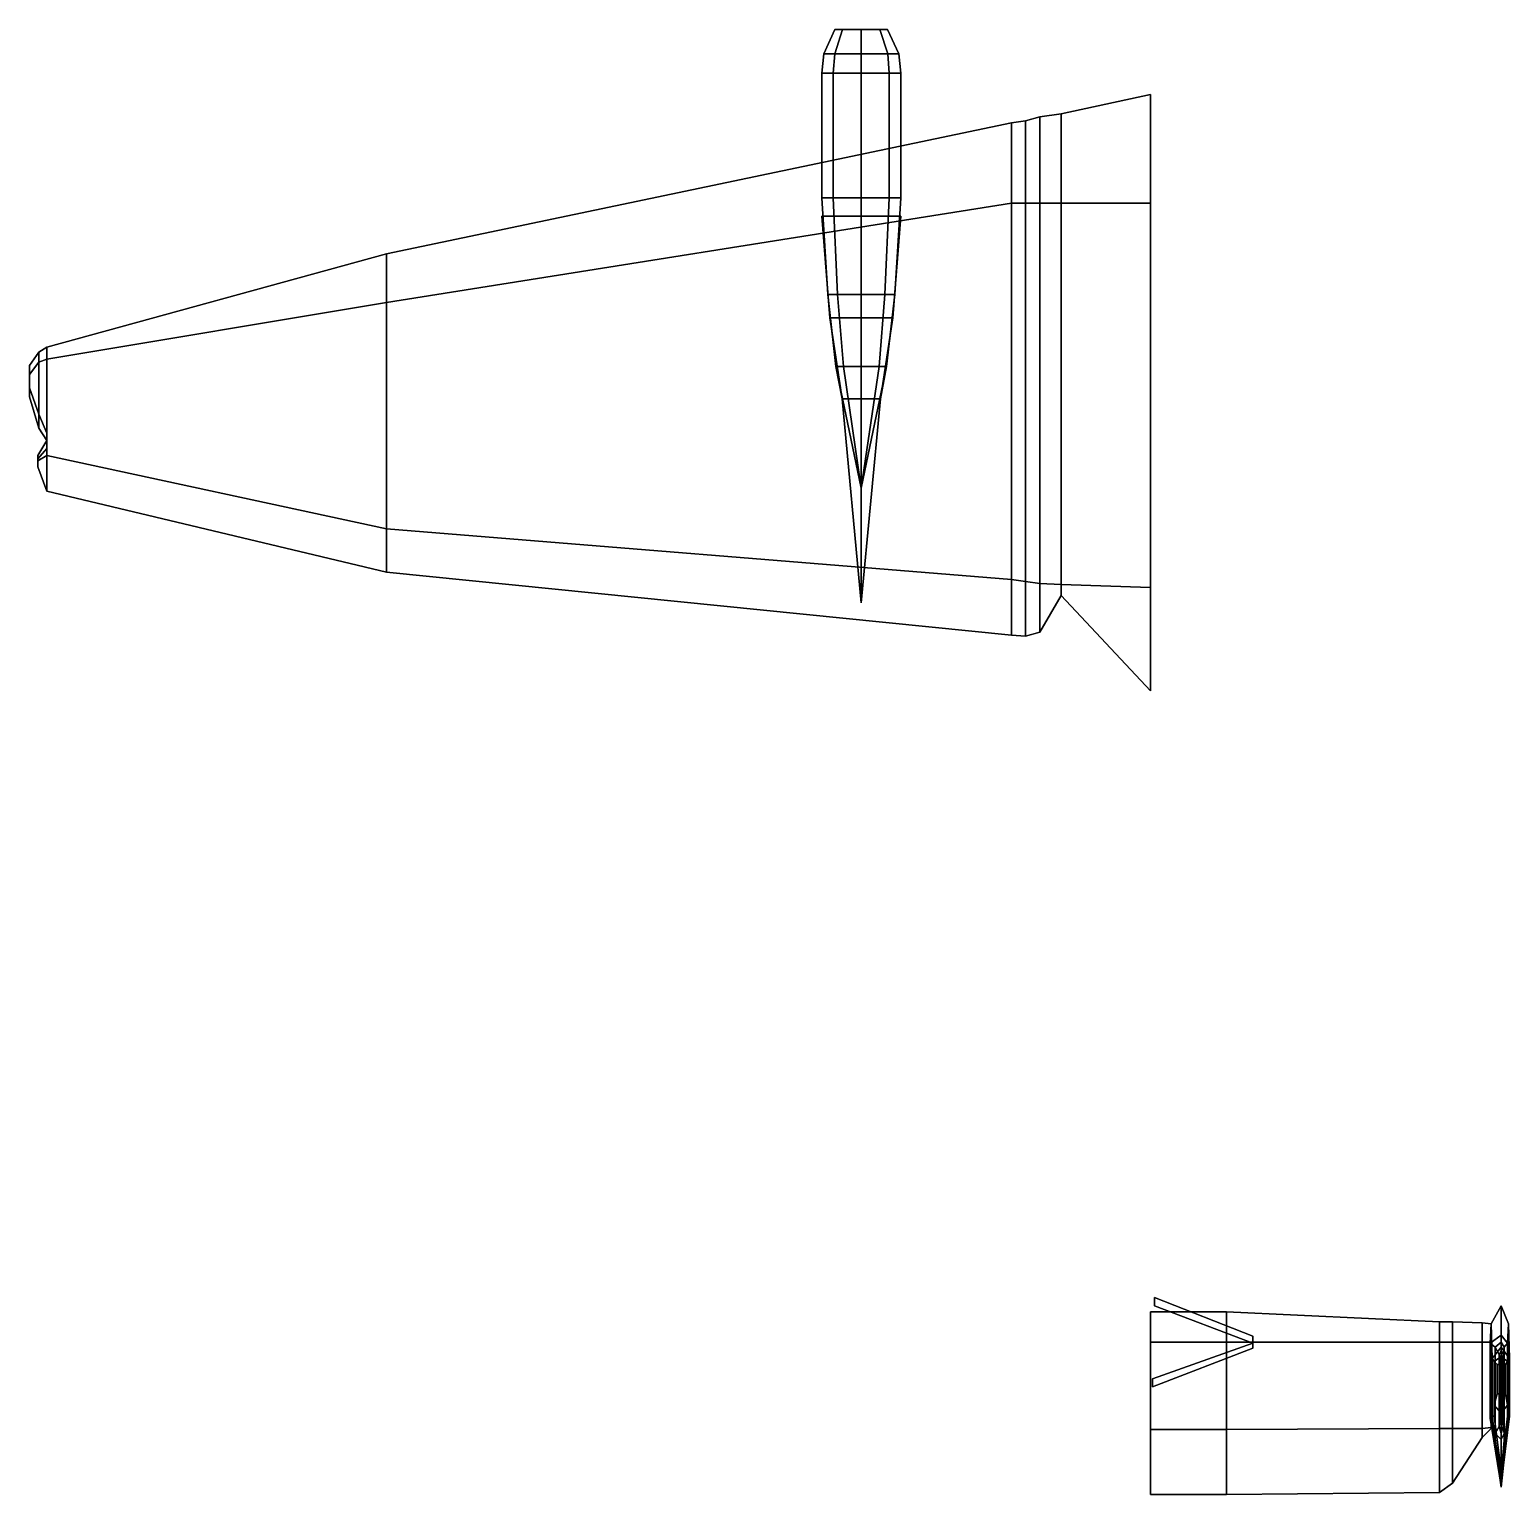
# Model space of a CAD drawing. Extents: x -11 to 3.5, y -9.1 to 5.4.
import ezdxf

# ---------------------------------------------------------------- set-up
doc = ezdxf.new("R2010")
doc.units = 0
doc.layers.add('WING2', color=5, linetype='CONTINUOUS')

msp = doc.modelspace()

# ---------------------------------------------------------------- linework, layer by layer
at = {"layer": 'WING2'}
for points in [[(-3.11, 5.36, -0.68), (-3.11, 5.36, -0.14), (-3.22, 5.12, -0.14), (-3.22, 5.12, -0.68)], [(-3.034, 5.36, -0.864), (-3.11, 5.36, -0.68), (-3.22, 5.12, -0.68), (-3.112, 5.12, -0.942)], [(-3.11, 5.36, -0.14), (-3.034, 5.36, 0.044), (-3.112, 5.12, 0.122), (-3.22, 5.12, -0.14)], [(-2.85, 5.36, -0.94), (-3.034, 5.36, -0.864), (-3.112, 5.12, -0.942), (-2.85, 5.12, -1.05)], [(-3.034, 5.36, 0.044), (-2.85, 5.36, 0.12), (-2.85, 5.12, 0.23), (-3.112, 5.12, 0.122)], [(-3.11, 5.36, -0.68), (-2.59, 5.36, -0.14), (-2.666, 5.36, 0.044), (-3.11, 5.36, -0.14)], [(-3.034, 5.36, -0.864), (-2.59, 5.36, -0.68), (-2.59, 5.36, -0.14), (-3.11, 5.36, -0.68)], [(-3.11, 5.36, -0.14), (-2.666, 5.36, 0.044), (-2.85, 5.36, 0.12), (-3.034, 5.36, 0.044)], [(-2.85, 5.36, -0.94), (-2.666, 5.36, -0.864), (-2.59, 5.36, -0.68), (-3.034, 5.36, -0.864)], [(-2.666, 5.36, -0.864), (-2.85, 5.36, -0.94), (-2.85, 5.12, -1.05), (-2.588, 5.12, -0.942)], [(-2.85, 5.36, 0.12), (-2.666, 5.36, 0.044), (-2.588, 5.12, 0.122), (-2.85, 5.12, 0.23)], [(-2.59, 5.36, -0.68), (-2.666, 5.36, -0.864), (-2.588, 5.12, -0.942), (-2.48, 5.12, -0.68)], [(-2.666, 5.36, 0.044), (-2.59, 5.36, -0.14), (-2.48, 5.12, -0.14), (-2.588, 5.12, 0.122)], [(-2.59, 5.36, -0.14), (-2.59, 5.36, -0.68), (-2.48, 5.12, -0.68), (-2.48, 5.12, -0.14)], [(-3.22, 5.12, -0.68), (-3.22, 5.12, -0.14), (-3.24, 4.93, -0.14), (-3.24, 4.93, -0.68)], [(-3.112, 5.12, -0.942), (-3.22, 5.12, -0.68), (-3.24, 4.93, -0.68), (-3.126, 4.93, -0.956)], [(-3.22, 5.12, -0.14), (-3.112, 5.12, 0.122), (-3.126, 4.93, 0.136), (-3.24, 4.93, -0.14)], [(-2.85, 5.12, -1.05), (-3.112, 5.12, -0.942), (-3.126, 4.93, -0.956), (-2.85, 4.93, -1.07)], [(-3.112, 5.12, 0.122), (-2.85, 5.12, 0.23), (-2.85, 4.93, 0.25), (-3.126, 4.93, 0.136)], [(-2.588, 5.12, -0.942), (-2.85, 5.12, -1.05), (-2.85, 4.93, -1.07), (-2.574, 4.93, -0.956)], [(-2.85, 5.12, 0.23), (-2.588, 5.12, 0.122), (-2.574, 4.93, 0.136), (-2.85, 4.93, 0.25)], [(-2.48, 5.12, -0.68), (-2.588, 5.12, -0.942), (-2.574, 4.93, -0.956), (-2.46, 4.93, -0.68)], [(-2.588, 5.12, 0.122), (-2.48, 5.12, -0.14), (-2.46, 4.93, -0.14), (-2.574, 4.93, 0.136)], [(-2.48, 5.12, -0.14), (-2.48, 5.12, -0.68), (-2.46, 4.93, -0.68), (-2.46, 4.93, -0.14)], [(-3.24, 4.93, -0.68), (-3.24, 4.93, -0.14), (-3.24, 3.7, -0.14), (-3.24, 3.7, -0.68)], [(-3.126, 4.93, -0.956), (-3.24, 4.93, -0.68), (-3.24, 3.7, -0.68), (-3.126, 3.7, -1.04)], [(-3.24, 4.93, -0.14), (-3.126, 4.93, 0.136), (-3.126, 3.7, 0.136), (-3.24, 3.7, -0.14)], [(-2.85, 4.93, -1.07), (-3.126, 4.93, -0.956), (-3.126, 3.7, -1.04), (-2.85, 3.7, -1.15)], [(-3.126, 4.93, 0.136), (-2.85, 4.93, 0.25), (-2.85, 3.7, 0.25), (-3.126, 3.7, 0.136)], [(-2.574, 4.93, -0.956), (-2.85, 4.93, -1.07), (-2.85, 3.7, -1.15), (-2.574, 3.7, -1.04)], [(-2.85, 4.93, 0.25), (-2.574, 4.93, 0.136), (-2.574, 3.7, 0.136), (-2.85, 3.7, 0.25)], [(-2.46, 4.93, -0.68), (-2.574, 4.93, -0.956), (-2.574, 3.7, -1.04), (-2.46, 3.7, -0.68)], [(-2.574, 4.93, 0.136), (-2.46, 4.93, -0.14), (-2.46, 3.7, -0.14), (-2.574, 3.7, 0.136)], [(-2.46, 4.93, -0.14), (-2.46, 4.93, -0.68), (-2.46, 3.7, -0.68), (-2.46, 3.7, -0.14)], [(0, 4.72, -0.49), (-0.88, 4.53, -0.49), (-0.88, 3.65, -0.79), (0, 3.65, -0.79)], [(0, 3.65, -0.07), (-0.88, 3.65, -0.07), (-0.88, 4.53, -0.49), (0, 4.72, -0.49)], [(-0.88, 4.53, -0.49), (-1.09, 4.5, -0.49), (-1.09, 3.65, -0.89), (-0.88, 3.65, -0.79)], [(-0.88, 3.65, -0.07), (-1.09, 3.65, -0.1), (-1.09, 4.5, -0.49), (-0.88, 4.53, -0.49)], [(-1.37, 4.44, -0.47), (-7.53, 3.15, 0.17), (-7.53, 2.67, -0.06), (-1.37, 3.65, -0.84)], [(-1.37, 3.65, -0.07), (-7.53, 2.67, 0.37), (-7.53, 3.15, 0.17), (-1.37, 4.44, -0.47)], [(-1.23, 4.46, -0.49), (-1.37, 4.44, -0.47), (-1.37, 3.65, -0.84), (-1.23, 3.65, -0.87)], [(-1.23, 3.65, -0.09), (-1.37, 3.65, -0.07), (-1.37, 4.44, -0.47), (-1.23, 4.46, -0.49)], [(-1.09, 4.5, -0.49), (-1.23, 4.46, -0.49), (-1.23, 3.65, -0.87), (-1.09, 3.65, -0.89)], [(-1.09, 3.65, -0.1), (-1.23, 3.65, -0.09), (-1.23, 4.46, -0.49), (-1.09, 4.5, -0.49)], [(-7.53, 2.67, -0.06), (-7.53, 0.44, -0.06), (-1.37, -0.06, -0.84), (-1.37, 3.65, -0.84)], [(-1.37, -0.06, -0.07), (-7.53, 0.44, 0.37), (-7.53, 2.67, 0.37), (-1.37, 3.65, -0.07)], [(-3.24, 3.7, -0.68), (-3.24, 3.7, -0.14), (-3.18, 2.75, -0.14), (-3.18, 2.75, -0.68)], [(-3.126, 3.7, -1.04), (-3.24, 3.7, -0.68), (-3.18, 2.75, -0.68), (-3.083, 2.75, -0.88)], [(-3.24, 3.7, -0.14), (-3.126, 3.7, 0.136), (-3.083, 2.75, 0.093), (-3.18, 2.75, -0.14)], [(-2.85, 3.7, -1.15), (-3.126, 3.7, -1.04), (-3.083, 2.75, -0.88), (-2.85, 2.75, -0.98)], [(-3.126, 3.7, 0.136), (-2.85, 3.7, 0.25), (-2.85, 2.75, 0.19), (-3.083, 2.75, 0.093)], [(-2.574, 3.7, -1.04), (-2.85, 3.7, -1.15), (-2.85, 2.75, -0.98), (-2.617, 2.75, -0.88)], [(-2.85, 3.7, 0.25), (-2.574, 3.7, 0.136), (-2.617, 2.75, 0.093), (-2.85, 2.75, 0.19)], [(-2.46, 3.7, -0.68), (-2.574, 3.7, -1.04), (-2.617, 2.75, -0.88), (-2.52, 2.75, -0.68)], [(-2.574, 3.7, 0.136), (-2.46, 3.7, -0.14), (-2.52, 2.75, -0.14), (-2.617, 2.75, 0.093)], [(-2.46, 3.7, -0.14), (-2.46, 3.7, -0.68), (-2.52, 2.75, -0.68), (-2.52, 2.75, -0.14)], [(-1.37, 3.65, -0.84), (-1.37, -0.06, -0.84), (-1.23, -0.08, -0.87), (-1.23, 3.65, -0.87)], [(-1.23, -0.08, -0.09), (-1.37, -0.06, -0.07), (-1.37, 3.65, -0.07), (-1.23, 3.65, -0.09)], [(-1.23, 3.65, -0.87), (-1.23, -0.08, -0.87), (-1.09, -0.1, -0.89), (-1.09, 3.65, -0.89)], [(-1.09, -0.1, -0.1), (-1.23, -0.08, -0.09), (-1.23, 3.65, -0.09), (-1.09, 3.65, -0.1)], [(-1.09, 3.65, -0.89), (-1.09, -0.1, -0.89), (-0.88, -0.11, -0.79), (-0.88, 3.65, -0.79)], [(-0.88, -0.11, -0.07), (-1.09, -0.1, -0.1), (-1.09, 3.65, -0.1), (-0.88, 3.65, -0.07)], [(-0.88, 3.65, -0.79), (-0.88, -0.11, -0.79), (0, -0.14, -0.79), (0, 3.65, -0.79)], [(0, -0.14, -0.07), (-0.88, -0.11, -0.07), (-0.88, 3.65, -0.07), (0, 3.65, -0.07)], [(-3.16, 2.52, -0.63), (-3.16, 2.52, -1.43), (-3.24, 3.52, -1.33), (-3.24, 3.52, -0.68)], [(-3.24, 3.52, -1.33), (-2.85, 3.52, -1.52), (-2.85, 3.52, -1.52), (-2.46, 3.52, -1.33)], [(-3.16, 2.52, -1.43), (-2.85, 2.52, -1.6), (-2.85, 3.52, -1.52), (-3.24, 3.52, -1.33)], [(-3.24, 3.52, -0.68), (-3.24, 3.52, -1.33), (-2.46, 3.52, -1.33), (-2.46, 3.52, -0.68)], [(-2.85, 3.52, -1.52), (-2.85, 2.52, -1.6), (-2.54, 2.52, -1.43), (-2.46, 3.52, -1.33)], [(-2.46, 3.52, -1.33), (-2.54, 2.52, -1.43), (-2.54, 2.52, -0.63), (-2.46, 3.52, -0.68)], [(-7.53, 2.67, 0.37), (-10.88, 2.11, 0.6), (-10.88, 2.23, 0.52), (-7.53, 3.15, 0.17)], [(-7.53, 3.15, 0.17), (-10.88, 2.23, 0.52), (-10.88, 2.11, 0.39), (-7.53, 2.67, -0.06)], [(-7.53, 0.44, 0.37), (-10.88, 1.16, 0.6), (-10.88, 2.11, 0.6), (-7.53, 2.67, 0.37)], [(-10.88, 2.11, 0.39), (-10.88, 1.16, 0.39), (-7.53, 0.44, -0.06), (-7.53, 2.67, -0.06)], [(-3.18, 2.75, -0.68), (-3.18, 2.75, -0.14), (-3.1, 2.04, -0.14), (-3.1, 2.04, -0.54)], [(-3.18, 2.75, -0.14), (-3.083, 2.75, 0.093), (-3.027, 2.04, 0.037), (-3.1, 2.04, -0.14)], [(-3.083, 2.75, 0.093), (-2.85, 2.75, 0.19), (-2.85, 2.04, 0.11), (-3.027, 2.04, 0.037)], [(-2.85, 2.75, 0.19), (-2.617, 2.75, 0.093), (-2.673, 2.04, 0.037), (-2.85, 2.04, 0.11)], [(-2.617, 2.75, 0.093), (-2.52, 2.75, -0.14), (-2.6, 2.04, -0.14), (-2.673, 2.04, 0.037)], [(-2.52, 2.75, -0.14), (-2.52, 2.75, -0.68), (-2.6, 2.04, -0.54), (-2.6, 2.04, -0.14)], [(-3.1, 2.04, -0.54), (-3.04, 1.72, -1.21), (-3.16, 2.52, -1.43), (-3.16, 2.52, -0.63)], [(-3.04, 1.72, -1.21), (-2.85, 1.72, -1.31), (-2.85, 2.52, -1.6), (-3.16, 2.52, -1.43)], [(-2.85, 2.52, -1.6), (-2.85, 1.72, -1.31), (-2.66, 1.72, -1.21), (-2.54, 2.52, -1.43)], [(-2.54, 2.52, -1.43), (-2.66, 1.72, -1.21), (-2.6, 2.04, -0.54), (-2.54, 2.52, -0.63)], [(-10.88, 2.23, 0.52), (-10.96, 2.18, 0.53), (-10.96, 2.08, 0.41), (-10.88, 2.11, 0.39)], [(-10.88, 2.11, 0.6), (-10.96, 2.08, 0.6), (-10.96, 2.18, 0.53), (-10.88, 2.23, 0.52)], [(-10.96, 2.18, 0.53), (-11.05, 2.05, 0.56), (-11.05, 1.96, 0.53), (-10.96, 2.08, 0.41)], [(-10.96, 2.08, 0.6), (-11.05, 1.96, 0.59), (-11.05, 2.05, 0.56), (-10.96, 2.18, 0.53)], [(-11.05, 1.96, 0.53), (-11.05, 1.83, 0.53), (-10.96, 1.57, 0.41), (-10.96, 2.08, 0.41)], [(-10.96, 1.57, 0.6), (-11.05, 1.83, 0.59), (-11.05, 1.96, 0.59), (-10.96, 2.08, 0.6)], [(-11.05, 1.96, 0.59), (-11.05, 1.83, 0.59), (-11.05, 1.74, 0.56), (-11.05, 2.05, 0.56)], [(-11.05, 2.05, 0.56), (-11.05, 1.74, 0.56), (-11.05, 1.83, 0.53), (-11.05, 1.96, 0.53)], [(-10.96, 2.08, 0.41), (-10.96, 1.57, 0.41), (-10.88, 1.38, 0.39), (-10.88, 2.11, 0.39)], [(-10.88, 1.38, 0.6), (-10.96, 1.57, 0.6), (-10.96, 2.08, 0.6), (-10.88, 2.11, 0.6)], [(-2.85, 0.84, -0.14), (-2.85, -0.29, -0.37), (-3.04, 1.72, -1.21), (-3.1, 2.04, -0.54)], [(-3.1, 2.04, -0.14), (-3.027, 2.04, 0.037), (-2.85, 0.84, -0.14)], [(-3.1, 2.04, -0.54), (-3.1, 2.04, -0.14), (-2.85, 0.84, -0.14)], [(-3.027, 2.04, 0.037), (-2.85, 2.04, 0.11), (-2.85, 0.84, -0.14)], [(-2.66, 1.72, -1.21), (-2.85, -0.29, -0.37), (-2.85, 0.84, -0.14), (-2.6, 2.04, -0.54)], [(-2.673, 2.04, 0.037), (-2.6, 2.04, -0.14), (-2.85, 0.84, -0.14)], [(-2.85, 2.04, 0.11), (-2.673, 2.04, 0.037), (-2.85, 0.84, -0.14)], [(-2.6, 2.04, -0.14), (-2.6, 2.04, -0.54), (-2.85, 0.84, -0.14)], [(-10.96, 1.43, 0.53), (-11.05, 1.74, 0.56), (-11.05, 1.83, 0.59), (-10.96, 1.57, 0.6)], [(-10.96, 1.57, 0.41), (-11.05, 1.83, 0.53), (-11.05, 1.74, 0.56), (-10.96, 1.43, 0.53)], [(-2.85, -0.29, -0.37), (-2.85, -0.29, -0.54), (-2.85, 1.72, -1.31), (-3.04, 1.72, -1.21)], [(-2.85, 1.72, -1.31), (-2.85, -0.29, -0.54), (-2.85, -0.29, -0.37), (-2.66, 1.72, -1.21)], [(-10.88, 1.31, 0.52), (-10.96, 1.43, 0.53), (-10.96, 1.57, 0.6), (-10.88, 1.38, 0.6)], [(-10.88, 1.38, 0.39), (-10.96, 1.57, 0.41), (-10.96, 1.43, 0.53), (-10.88, 1.31, 0.52)], [(-10.88, 1.23, 0.6), (-10.97, 1.13, 0.6), (-10.97, 1.16, 0.53), (-10.88, 1.31, 0.52)], [(-10.88, 1.31, 0.52), (-10.97, 1.16, 0.53), (-10.97, 1.13, 0.41), (-10.88, 1.23, 0.39)], [(-10.97, 1.13, 0.41), (-10.97, 1.11, 0.41), (-10.88, 1.16, 0.39), (-10.88, 1.23, 0.39)], [(-10.88, 1.16, 0.6), (-10.97, 1.11, 0.6), (-10.97, 1.13, 0.6), (-10.88, 1.23, 0.6)], [(-10.88, 0.81, 0.52), (-10.97, 1.05, 0.53), (-10.97, 1.11, 0.6), (-10.88, 1.16, 0.6)], [(-10.88, 1.16, 0.39), (-10.97, 1.11, 0.41), (-10.97, 1.05, 0.53), (-10.88, 0.81, 0.52)], [(-10.97, 1.13, 0.6), (-10.97, 1.11, 0.6), (-10.97, 1.05, 0.53), (-10.97, 1.16, 0.53)], [(-10.97, 1.16, 0.53), (-10.97, 1.05, 0.53), (-10.97, 1.11, 0.41), (-10.97, 1.13, 0.41)], [(-7.53, 0.01, 0.17), (-10.88, 0.81, 0.52), (-10.88, 1.16, 0.6), (-7.53, 0.44, 0.37)], [(-7.53, 0.44, -0.06), (-10.88, 1.16, 0.39), (-10.88, 0.81, 0.52), (-7.53, 0.01, 0.17)], [(-2.85, 0.84, -0.14), (-2.85, -0.29, -0.37), (-2.85, -0.29, -0.37), (-2.85, 0.84, -0.14)], [(-1.37, -0.06, -0.84), (-7.53, 0.44, -0.06), (-7.53, 0.01, 0.17), (-1.37, -0.61, -0.47)], [(-1.37, -0.61, -0.47), (-7.53, 0.01, 0.17), (-7.53, 0.44, 0.37), (-1.37, -0.06, -0.07)], [(-1.23, -0.08, -0.87), (-1.37, -0.06, -0.84), (-1.37, -0.61, -0.47), (-1.23, -0.62, -0.49)], [(-1.23, -0.62, -0.49), (-1.37, -0.61, -0.47), (-1.37, -0.06, -0.07), (-1.23, -0.08, -0.09)], [(-1.09, -0.1, -0.89), (-1.23, -0.08, -0.87), (-1.23, -0.62, -0.49), (-1.09, -0.58, -0.49)], [(-1.09, -0.58, -0.49), (-1.23, -0.62, -0.49), (-1.23, -0.08, -0.09), (-1.09, -0.1, -0.1)], [(-0.88, -0.11, -0.79), (-1.09, -0.1, -0.89), (-1.09, -0.58, -0.49), (-0.88, -0.22, -0.49)], [(-0.88, -0.22, -0.49), (-1.09, -0.58, -0.49), (-1.09, -0.1, -0.1), (-0.88, -0.11, -0.07)], [(0, -0.14, -0.79), (-0.88, -0.11, -0.79), (-0.88, -0.22, -0.49), (0, -1.16, -0.49)], [(0, -1.16, -0.49), (-0.88, -0.22, -0.49), (-0.88, -0.11, -0.07), (0, -0.14, -0.07)], [(-2.85, -0.29, -0.37), (-2.85, -0.29, -0.54), (-2.85, -0.29, -0.54), (-2.85, -0.29, -0.37)], [(0.04, -7.14, 0.39), (0.04, -7.22, 0.39), (1.01, -7.59, 1.1), (1.01, -7.52, 1.1)], [(1.01, -7.52, 1.1), (1.01, -7.59, 1.1), (0.04, -7.22, 0.39), (0.04, -7.14, 0.39)], [(0, -7.28, 1.18), (0.75, -7.28, 1.18), (0.75, -7.58, 1.28), (0, -7.58, 1.28)], [(0, -7.58, 1.1), (0.75, -7.58, 1.1), (0.75, -7.28, 1.18), (0, -7.28, 1.18)], [(0.75, -7.28, 1.18), (2.85, -7.38, 1.18), (2.85, -7.58, 1.27), (0.75, -7.58, 1.28)], [(0.75, -7.58, 1.1), (2.85, -7.58, 1.1), (2.85, -7.38, 1.18), (0.75, -7.28, 1.18)], [(3.36, -7.4, 1.07), (3.35, -7.59, 0.59), (3.46, -7.51, 0.59), (3.46, -7.22, 1.07)], [(3.37, -7.74, 2.18), (3.36, -7.4, 1.25), (3.46, -7.22, 1.25), (3.46, -7.63, 2.18)], [(3.36, -7.4, 1.25), (3.36, -7.4, 1.07), (3.46, -7.22, 1.07), (3.46, -7.22, 1.25)], [(3.46, -7.63, 2.18), (3.46, -7.22, 1.25), (3.53, -7.4, 1.25), (3.54, -7.74, 2.18)], [(3.46, -7.22, 1.07), (3.46, -7.51, 0.59), (3.52, -7.59, 0.59), (3.53, -7.4, 1.07)], [(3.46, -7.22, 1.25), (3.46, -7.22, 1.07), (3.53, -7.4, 1.07), (3.53, -7.4, 1.25)], [(2.85, -7.38, 1.18), (2.98, -7.38, 1.18), (2.98, -7.58, 1.27), (2.85, -7.58, 1.27)], [(2.85, -7.58, 1.1), (2.98, -7.58, 1.1), (2.98, -7.38, 1.18), (2.85, -7.38, 1.18)], [(2.98, -7.38, 1.18), (3.27, -7.39, 1.18), (3.27, -7.58, 1.26), (2.98, -7.58, 1.27)], [(2.98, -7.58, 1.1), (3.27, -7.58, 1.1), (3.27, -7.39, 1.18), (2.98, -7.38, 1.18)], [(3.27, -7.39, 1.18), (3.36, -7.4, 1.18), (3.36, -7.58, 1.25), (3.27, -7.58, 1.26)], [(3.27, -7.58, 1.1), (3.36, -7.58, 1.1), (3.36, -7.4, 1.18), (3.27, -7.39, 1.18)], [(3.36, -8.33, 1.07), (3.35, -8.33, 0.59), (3.35, -7.59, 0.59), (3.36, -7.4, 1.07)], [(3.37, -8.31, 2.18), (3.36, -8.33, 1.25), (3.36, -7.4, 1.25), (3.37, -7.74, 2.18)], [(3.36, -8.33, 1.25), (3.36, -8.33, 1.07), (3.36, -7.4, 1.07), (3.36, -7.4, 1.25)], [(3.52, -7.59, 0.59), (3.52, -8.33, 0.59), (3.53, -8.33, 1.07), (3.53, -7.4, 1.07)], [(3.53, -7.4, 1.25), (3.53, -8.33, 1.25), (3.54, -8.31, 2.18), (3.54, -7.74, 2.18)], [(3.53, -7.4, 1.07), (3.53, -8.33, 1.07), (3.53, -8.33, 1.25), (3.53, -7.4, 1.25)], [(0.75, -7.58, 1.28), (0.75, -8.44, 1.28), (0, -8.44, 1.28), (0, -7.58, 1.28)], [(0, -8.44, 1.1), (0.75, -8.44, 1.1), (0.75, -7.58, 1.1), (0, -7.58, 1.1)], [(2.85, -7.58, 1.27), (2.85, -8.43, 1.27), (0.75, -8.44, 1.28), (0.75, -7.58, 1.28)], [(0.75, -8.44, 1.1), (2.85, -8.43, 1.1), (2.85, -7.58, 1.1), (0.75, -7.58, 1.1)], [(2.98, -7.58, 1.27), (2.98, -8.43, 1.27), (2.85, -8.43, 1.27), (2.85, -7.58, 1.27)], [(2.85, -8.43, 1.1), (2.98, -8.43, 1.1), (2.98, -7.58, 1.1), (2.85, -7.58, 1.1)], [(3.27, -7.58, 1.26), (3.27, -8.43, 1.26), (2.98, -8.43, 1.27), (2.98, -7.58, 1.27)], [(2.98, -8.43, 1.1), (3.27, -8.43, 1.1), (3.27, -7.58, 1.1), (2.98, -7.58, 1.1)], [(3.36, -7.58, 1.25), (3.36, -8.42, 1.25), (3.27, -8.43, 1.26), (3.27, -7.58, 1.26)], [(3.27, -8.43, 1.1), (3.36, -8.42, 1.1), (3.36, -7.58, 1.1), (3.27, -7.58, 1.1)], [(3.35, -7.59, 0.59), (3.4, -7.63, 0.47), (3.46, -7.58, 0.47), (3.46, -7.51, 0.59)], [(3.4, -7.63, 0.47), (3.44, -7.7, 0.41), (3.46, -7.66, 0.41), (3.46, -7.58, 0.47)], [(3.46, -7.51, 0.59), (3.46, -7.58, 0.47), (3.49, -7.63, 0.47), (3.52, -7.59, 0.59)], [(3.46, -7.58, 0.47), (3.46, -7.66, 0.41), (3.48, -7.7, 0.41), (3.49, -7.63, 0.47)], [(0.02, -8.02, 0.39), (0.02, -7.94, 0.39), (1.01, -7.59, 1.1), (1.01, -7.64, 1.1)], [(1.01, -7.64, 1.1), (1.01, -7.59, 1.1), (0.02, -7.94, 0.39), (0.02, -8.02, 0.39)], [(3.35, -8.33, 0.59), (3.4, -8.55, 0.47), (3.4, -7.63, 0.47), (3.35, -7.59, 0.59)], [(3.39, -7.77, 2.31), (3.37, -7.74, 2.18), (3.46, -7.63, 2.18), (3.46, -7.72, 2.31)], [(3.42, -7.8, 2.36), (3.39, -7.77, 2.31), (3.46, -7.72, 2.31), (3.46, -7.8, 2.37)], [(3.4, -8.48, 0.47), (3.44, -8.41, 0.41), (3.44, -7.7, 0.41), (3.4, -7.63, 0.47)], [(3.44, -7.7, 0.41), (3.45, -7.74, 0.39), (3.46, -7.74, 0.38), (3.46, -7.66, 0.41)], [(3.44, -8.41, 0.41), (3.45, -8.33, 0.39), (3.45, -7.74, 0.39), (3.44, -7.7, 0.41)], [(3.46, -7.72, 2.31), (3.46, -7.63, 2.18), (3.54, -7.74, 2.18), (3.52, -7.77, 2.31)], [(3.46, -7.66, 0.41), (3.46, -7.74, 0.38), (3.47, -7.74, 0.39), (3.48, -7.7, 0.41)], [(3.46, -7.74, 0.38), (3.46, -8.33, 0.38), (3.46, -8.48, 0.41), (3.46, -7.66, 0.41)], [(3.46, -8.48, 0.41), (3.46, -8.33, 0.38), (3.46, -7.74, 0.38), (3.46, -7.66, 0.41)], [(3.46, -7.8, 2.37), (3.46, -7.72, 2.31), (3.52, -7.77, 2.31), (3.5, -7.8, 2.36)], [(3.47, -7.74, 0.39), (3.47, -8.33, 0.39), (3.48, -8.41, 0.41), (3.48, -7.7, 0.41)], [(3.48, -7.7, 0.41), (3.48, -8.41, 0.41), (3.49, -8.48, 0.47), (3.49, -7.63, 0.47)], [(3.49, -7.63, 0.47), (3.49, -8.55, 0.47), (3.52, -8.33, 0.59), (3.52, -7.59, 0.59)], [(3.39, -8.31, 2.31), (3.37, -8.31, 2.18), (3.37, -7.74, 2.18), (3.39, -7.77, 2.31)], [(3.42, -8.09, 2.36), (3.39, -8.2, 2.31), (3.39, -7.77, 2.31), (3.42, -7.8, 2.36)], [(3.46, -7.8, 2.37), (3.46, -8.09, 2.37), (3.42, -8.09, 2.36), (3.42, -7.8, 2.36)], [(3.45, -7.74, 0.39), (3.45, -8.33, 0.39), (3.46, -8.33, 0.38), (3.46, -7.74, 0.38)], [(3.46, -7.74, 0.38), (3.46, -8.33, 0.38), (3.47, -8.33, 0.39), (3.47, -7.74, 0.39)], [(3.5, -7.8, 2.36), (3.5, -8.09, 2.36), (3.46, -8.09, 2.37), (3.46, -7.8, 2.37)], [(3.52, -7.77, 2.31), (3.52, -8.2, 2.31), (3.5, -8.09, 2.36), (3.5, -7.8, 2.36)], [(3.54, -7.74, 2.18), (3.54, -8.31, 2.18), (3.52, -8.31, 2.31), (3.52, -7.77, 2.31)], [(3.46, -8.09, 2.37), (3.46, -8.28, 2.31), (3.39, -8.2, 2.31), (3.42, -8.09, 2.36)], [(3.5, -8.09, 2.36), (3.52, -8.2, 2.31), (3.46, -8.28, 2.31), (3.46, -8.09, 2.37)], [(3.46, -8.98, 2.18), (3.46, -9.01, 1.25), (3.36, -8.33, 1.25), (3.37, -8.31, 2.18)], [(3.46, -8.85, 2.31), (3.46, -8.98, 2.18), (3.37, -8.31, 2.18), (3.39, -8.31, 2.31)], [(3.46, -8.28, 2.31), (3.46, -8.85, 2.31), (3.39, -8.31, 2.31), (3.39, -8.2, 2.31)], [(3.52, -8.2, 2.31), (3.52, -8.31, 2.31), (3.46, -8.85, 2.31), (3.46, -8.28, 2.31)], [(3.54, -8.31, 2.18), (3.53, -8.33, 1.25), (3.46, -9.01, 1.25), (3.46, -8.98, 2.18)], [(3.52, -8.31, 2.31), (3.54, -8.31, 2.18), (3.46, -8.98, 2.18), (3.46, -8.85, 2.31)], [(0, -8.44, 1.28), (0.75, -8.44, 1.28), (0.75, -9.08, 1.18), (0, -9.08, 1.18)], [(0, -9.08, 1.18), (0.75, -9.08, 1.18), (0.75, -8.44, 1.1), (0, -8.44, 1.1)], [(0.75, -8.44, 1.28), (2.85, -8.43, 1.27), (2.85, -9.06, 1.18), (0.75, -9.08, 1.18)], [(0.75, -9.08, 1.18), (2.85, -9.06, 1.18), (2.85, -8.43, 1.1), (0.75, -8.44, 1.1)], [(2.85, -8.43, 1.27), (2.98, -8.43, 1.27), (2.98, -8.97, 1.18), (2.85, -9.06, 1.18)], [(2.85, -9.06, 1.18), (2.98, -8.97, 1.18), (2.98, -8.43, 1.1), (2.85, -8.43, 1.1)], [(2.98, -8.43, 1.27), (3.27, -8.43, 1.26), (3.27, -8.52, 1.18), (2.98, -8.97, 1.18)], [(2.98, -8.97, 1.18), (3.27, -8.52, 1.18), (3.27, -8.43, 1.1), (2.98, -8.43, 1.1)], [(3.27, -8.43, 1.26), (3.36, -8.42, 1.25), (3.36, -8.43, 1.18), (3.27, -8.52, 1.18)], [(3.27, -8.52, 1.18), (3.36, -8.43, 1.18), (3.36, -8.42, 1.1), (3.27, -8.43, 1.1)], [(3.46, -9.01, 1.07), (3.46, -9, 0.59), (3.35, -8.33, 0.59), (3.36, -8.33, 1.07)], [(3.46, -9, 0.59), (3.46, -8.88, 0.47), (3.4, -8.55, 0.47), (3.35, -8.33, 0.59)], [(3.46, -9.01, 1.25), (3.46, -9.01, 1.07), (3.36, -8.33, 1.07), (3.36, -8.33, 1.25)], [(3.46, -8.54, 0.47), (3.46, -8.48, 0.41), (3.44, -8.41, 0.41), (3.4, -8.48, 0.47)], [(3.46, -8.48, 0.41), (3.46, -8.33, 0.38), (3.45, -8.33, 0.39), (3.44, -8.41, 0.41)], [(3.53, -8.33, 1.07), (3.52, -8.33, 0.59), (3.46, -9, 0.59), (3.46, -9.01, 1.07)], [(3.52, -8.33, 0.59), (3.49, -8.55, 0.47), (3.46, -8.88, 0.47), (3.46, -9, 0.59)], [(3.48, -8.41, 0.41), (3.47, -8.33, 0.39), (3.46, -8.33, 0.38), (3.46, -8.48, 0.41)], [(3.53, -8.33, 1.25), (3.53, -8.33, 1.07), (3.46, -9.01, 1.07), (3.46, -9.01, 1.25)], [(3.49, -8.48, 0.47), (3.48, -8.41, 0.41), (3.46, -8.48, 0.41), (3.46, -8.54, 0.47)], [(3.4, -8.48, 0.47), (3.4, -8.55, 0.47), (3.46, -8.88, 0.47), (3.46, -8.54, 0.47)], [(3.46, -8.54, 0.47), (3.46, -8.88, 0.47), (3.49, -8.55, 0.47), (3.49, -8.48, 0.47)]]:
    msp.add_3dface(points, dxfattribs=at)

doc.saveas('drawing.dxf')
